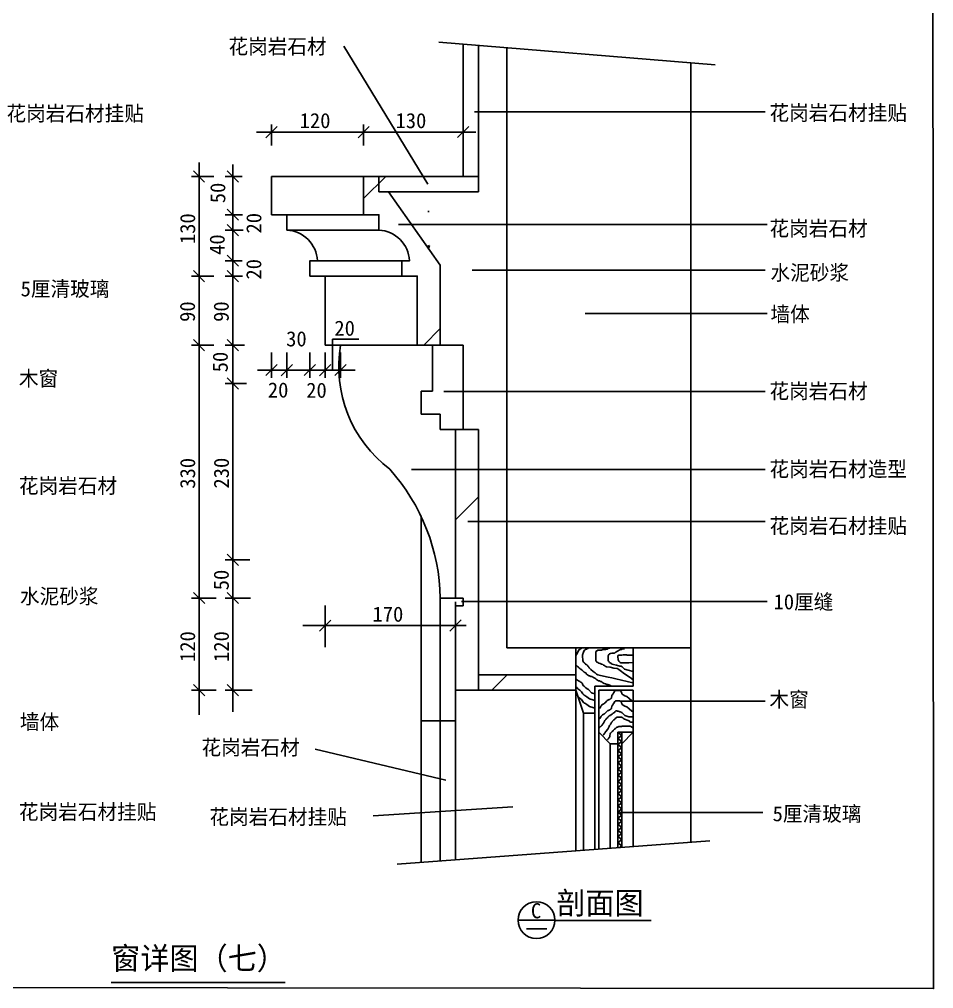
# Model space of a CAD drawing. Header units: metres. Extents: x 2057 to 11265, y 1050 to 12275.
# Drawn here: x 5305 to 11265, y 1050 to 7370 of the extents above; entities that cross this region are included whole.
import ezdxf

# ---------------------------------------------------------------- set-up
doc = ezdxf.new("R2010")
doc.units = ezdxf.units.M
for name, color, linetype in [('2', 2, 'Continuous'), ('3', 3, 'Continuous'), ('4', 4, 'Continuous'), ('7', 7, 'Continuous'), ('BH', 3, 'Continuous'), ('DIM', 3, 'Continuous'), ('TEXT', 3, 'Continuous')]:
    doc.layers.add(name, color=color, linetype=linetype)
doc.dimstyles.get("Standard").update_dxf_attribs({"dimtxt": 2.5, "dimasz": 2.5, "dimexe": 1.25, "dimexo": 0.625, "dimtad": 1, "dimcen": 2.5, "dimazin": 3, "dimtfac": 1, "dimtmove": 0, "dimatfit": 3})

# ---------------------------------------------------------------- blocks, each defined once
blk = doc.blocks.new('BH2')
at = {"layer": 'BH'}
blk.add_lwpolyline([(0, 32), (5, 28), (0, 24), (5, 20), (0, 16), (5, 12), (0, 8), (5, 4), (0, 0)], dxfattribs=at)
blk = doc.blocks.new('_DOT')
blk.add_lwpolyline([(-1.47, -1.45), (1.45, 1.47)])

msp = doc.modelspace()

# ---------------------------------------------------------------- hatches: boundary and pattern name
at = {"layer": 'BH'}
h = msp.add_hatch(dxfattribs=at)
h.set_pattern_fill('ANSI33', scale=300)
h.paths.add_polyline_path([(8198.68, 6346.77), (8298.68, 6346.77), (8298.68, 7201.12), (8198.68, 7209.41)])
h.paths.add_polyline_path([(8298.68, 6246.77), (8298.68, 6346.77), (7648.68, 6346.77), (7648.68, 6246.77)])
h.paths.add_polyline_path([(7648.68, 6096.77), (7648.68, 5996.77, -0.38), (7848.68, 5796.77), (7798.68, 5796.77), (7798.68, 5696.77), (7898.68, 5696.77), (7898.68, 5246.77), (7998.68, 5246.77), (8048.68, 5246.77), (8048.68, 5768.2), (7712.32, 6246.77), (7648.68, 6246.77), (7648.68, 6346.77), (7548.68, 6346.77), (7548.68, 6096.77)])
h.paths.add_polyline_path([(7998.68, 4946.77), (7923.68, 4946.77), (7923.68, 4796.77), (8048.68, 4796.77), (8048.68, 4696.77), (8198.68, 4696.77), (8198.68, 5246.77), (7998.68, 5246.77)])
h.paths.add_polyline_path([(8148.68, 3596.77), (8198.68, 3596.77), (8198.68, 3546.77), (8148.68, 3546.77), (8148.68, 2996.77), (8298.68, 2996.77), (8298.68, 4696.77), (8148.68, 4696.77)])
h.paths.add_polyline_path([(8298.68, 3096.77), (8298.68, 2996.77), (8932.02, 2996.77), (8932.02, 3096.77)])
h = msp.add_hatch(dxfattribs=at)
h.set_pattern_fill('AR-CONC', scale=15)
h.paths.add_polyline_path([(8482.02, 7185.94), (8298.68, 7201.12), (8298.68, 6246.77), (7712.32, 6246.77), (8048.68, 5768.2), (8048.68, 5246.77), (8198.68, 5246.77), (8198.68, 4696.77), (8298.68, 4696.77), (8298.68, 3096.77), (8932.02, 3096.77), (8932.02, 3271.77), (8482.02, 3271.77)])
h = msp.add_hatch(dxfattribs=at)
h.set_pattern_fill('ANSI31', scale=1500)
h.paths.add_polyline_path([(8482.02, 3271.77), (9682.02, 3271.77), (9682.02, 7086.57), (8482.02, 7185.94)])

# ---------------------------------------------------------------- linework, layer by layer
for p, q in [((7346.35, 5084.2), (7346.35, 5284.66)), ((7346.35, 5284.66), (7518.53, 5284.66)), ((8610.36, 1440.08), (8744.41, 1440.08))]:
    msp.add_line(p, q)
at = {"layer": '2'}
for p, q in [((8482.02, 3271.77), (8482.02, 7185.94)), ((9682.02, 3271.77), (9682.02, 7086.57)), ((8482.02, 3271.77), (9682.02, 3271.77))]:
    msp.add_line(p, q, dxfattribs=at)
at = {"layer": '3'}
for p, q in [((9842.14, 7073.31), (8040.02, 7222.54)), ((8982.02, 2846.77), (8982.02, 1952.8)), ((9157.02, 2646.77), (9157.02, 1965.92)), ((9806.69, 2014.63), (7768.37, 1861.79))]:
    msp.add_line(p, q, dxfattribs=at)
at = {"layer": '4'}
for p, q in [((8198.68, 6346.77), (8198.68, 7209.41)), ((8298.68, 6246.77), (8298.68, 7201.12)), ((6948.68, 6346.77), (8298.68, 6346.77)), ((7648.68, 6246.77), (7648.68, 6346.77)), ((7648.68, 6246.77), (8298.68, 6246.77)), ((7712.32, 6246.77), (8048.68, 5768.2)), ((8048.68, 5246.77), (8048.68, 5768.2)), ((7398.68, 5246.77), (7898.68, 5246.77)), ((7998.68, 5246.77), (8198.68, 5246.77)), ((7998.68, 4946.77), (7998.68, 5246.77)), ((8198.68, 4696.77), (8198.68, 5246.77)), ((7923.68, 4946.77), (7998.68, 4946.77)), ((7923.68, 4796.77), (7923.68, 4946.77)), ((7923.68, 4796.77), (8048.68, 4796.77)), ((8048.68, 4696.77), (8048.68, 4796.77)), ((8048.68, 4696.77), (8147.97, 4696.77)), ((8127.04, 4696.77), (8298.68, 4696.77)), ((8148.68, 3596.77), (8148.68, 4696.77)), ((8298.68, 2996.77), (8298.68, 4696.77)), ((8148.68, 3596.77), (8198.68, 3596.77)), ((8148.68, 2996.77), (8148.68, 3546.77)), ((8148.68, 3546.77), (8198.68, 3546.77)), ((8198.68, 3546.77), (8198.68, 3596.77)), ((8932.02, 2996.77), (8932.02, 3271.77)), ((9307.02, 3021.77), (9307.02, 3271.77)), ((9682.02, 3271.77), (9682.02, 2005.28)), ((8298.68, 3096.77), (8932.02, 3096.77)), ((8148.68, 2996.77), (8148.68, 1890.31)), ((8148.68, 2996.77), (8932.02, 2996.77)), ((8932.02, 2996.77), (8982.02, 2846.77)), ((9057.02, 3021.77), (9307.02, 3021.77)), ((9057.02, 2846.77), (9057.02, 3021.77)), ((9082.02, 2996.77), (9307.02, 2996.77)), ((9082.02, 2721.77), (9082.02, 2996.77)), ((9307.02, 2721.77), (9307.02, 2996.77)), ((9057.02, 2846.77), (8982.02, 2846.77)), ((9157.02, 2646.77), (9082.02, 2721.77)), ((9307.02, 2721.77), (9207.02, 2721.77)), ((9232.02, 2646.77), (9307.02, 2721.77)), ((9207.02, 2646.77), (9157.02, 2646.77))]:
    msp.add_line(p, q, dxfattribs=at)
for points in [[(8148.68, 3596.77), (8048.68, 3596.77, 0.18), (7720.06, 4436.87, -0.28), (7398.68, 5246.77), (7298.68, 5246.77), (7298.68, 5696.77), (7198.68, 5696.77), (7198.68, 5796.77), (7248.68, 5796.77, 0.38), (7048.68, 5996.77), (7048.68, 6096.77), (6948.68, 6096.77), (6948.68, 6346.77)], [(7998.68, 5246.77), (7898.68, 5246.77), (7898.68, 5696.77), (7798.68, 5696.77), (7798.68, 5796.77), (7848.68, 5796.77, 0.38), (7648.68, 5996.77), (7648.68, 6096.77), (7548.68, 6096.77), (7548.68, 6346.77)]]:
    msp.add_lwpolyline(points, format="xyb", dxfattribs=at)
at = {"layer": '7'}
for p, q in [((7048.68, 6096.77), (7548.68, 6096.77)), ((7048.68, 5996.77), (7648.68, 5996.77)), ((7248.68, 5796.77), (7798.68, 5796.77)), ((7298.68, 5696.77), (7798.68, 5696.77)), ((7923.68, 4132.37), (7923.68, 1873.44)), ((8048.68, 3596.77), (8048.68, 1882.81)), ((8932.02, 2996.77), (8932.02, 1949.05)), ((9057.02, 2846.77), (9057.02, 1958.42)), ((7923.68, 2796.77), (8148.68, 2796.77)), ((9082.02, 2721.77), (9082.02, 1960.29)), ((9207.02, 2721.77), (9207.02, 1969.67)), ((9232.02, 2721.77), (9232.02, 1971.54)), ((9307.02, 2721.77), (9307.02, 1977.17))]:
    msp.add_line(p, q, dxfattribs=at)
at = {"layer": 'BH'}
for p, q in [((8932.02, 3219.52), (8934.44, 3224.37)), ((8934.44, 3224.37), (8935.92, 3228.83)), ((8935.92, 3228.83), (8940.37, 3234.77)), ((8940.37, 3234.77), (8943.34, 3242.2)), ((8943.34, 3242.2), (8947.79, 3249.63)), ((8947.79, 3249.63), (8952.25, 3258.55)), ((8952.25, 3258.55), (8958.18, 3261.52)), ((8958.18, 3261.52), (8964.12, 3265.98)), ((8964.12, 3265.98), (8967.09, 3267.47)), ((8967.09, 3267.47), (8970.06, 3270.44)), ((8970.06, 3270.44), (8974.05, 3271.77)), ((8975.99, 3227.34), (8977.48, 3231.8)), ((8975.99, 3219.91), (8975.99, 3227.34)), ((8977.48, 3231.8), (8978.96, 3233.29)), ((8978.96, 3233.29), (8980.44, 3237.74)), ((8980.44, 3237.74), (8981.93, 3245.17)), ((8981.93, 3245.17), (8984.9, 3251.12)), ((8984.9, 3251.12), (8989.35, 3257.06)), ((8989.35, 3257.06), (8995.29, 3261.52)), ((8995.29, 3261.52), (9001.22, 3264.49)), ((9001.22, 3264.49), (9004.19, 3265.98)), ((9004.19, 3265.98), (9008.64, 3267.47)), ((9008.64, 3267.47), (9013.1, 3268.95)), ((9013.1, 3268.95), (9016.85, 3271.77)), ((9062.07, 3248.74), (9068.01, 3251.71)), ((9062.07, 3189.56), (9062.07, 3248.74)), ((9068.01, 3251.71), (9076.91, 3256.17)), ((9076.91, 3256.17), (9085.82, 3256.17)), ((9085.82, 3256.17), (9093.24, 3257.66)), ((9093.24, 3257.66), (9099.17, 3257.66)), ((9099.17, 3257.66), (9108.08, 3260.63)), ((9108.08, 3260.63), (9128.86, 3262.12)), ((9128.86, 3262.12), (9136.28, 3263.6)), ((9136.28, 3263.6), (9143.7, 3268.06)), ((9143.7, 3268.06), (9151.12, 3269.55)), ((9143.7, 3221.99), (9145.18, 3224.96)), ((9145.18, 3224.96), (9148.15, 3227.94)), ((9148.15, 3227.94), (9149.63, 3230.91)), ((9149.63, 3230.91), (9152.6, 3232.39)), ((9151.12, 3269.55), (9155.56, 3271.77)), ((9152.6, 3232.39), (9158.54, 3235.37)), ((9158.54, 3235.37), (9167.44, 3236.85)), ((9167.44, 3236.85), (9173.38, 3238.34)), ((9173.38, 3238.34), (9185.25, 3238.34)), ((9185.25, 3238.34), (9188.22, 3241.31)), ((9188.22, 3241.31), (9191.19, 3242.8)), ((9191.19, 3242.8), (9194.16, 3244.28)), ((9194.16, 3244.28), (9200.09, 3248.74)), ((9200.09, 3248.74), (9204.55, 3250.23)), ((9204.55, 3250.23), (9209, 3253.2)), ((9207.52, 3221.99), (9209, 3223.48)), ((9209, 3253.2), (9214.94, 3256.17)), ((9209, 3223.48), (9213.45, 3224.96)), ((9213.45, 3224.96), (9232.75, 3224.96)), ((9214.94, 3256.17), (9219.39, 3259.14)), ((9219.39, 3259.14), (9223.84, 3260.63)), ((9223.84, 3260.63), (9228.29, 3262.12)), ((9228.29, 3262.12), (9232.75, 3262.12)), ((9232.75, 3262.12), (9237.2, 3265.09)), ((9232.75, 3224.96), (9240.17, 3226.45)), ((9237.2, 3265.09), (9241.65, 3265.09)), ((9240.17, 3226.45), (9262.43, 3226.45)), ((9241.65, 3265.09), (9246.1, 3266.57)), ((9246.1, 3266.57), (9250.55, 3266.57)), ((9262.43, 3226.45), (9266.88, 3224.96)), ((9266.88, 3224.96), (9307.02, 3224.96)), ((8932.95, 3162.22), (8932.02, 3164.09)), ((8937.41, 3156.27), (8932.95, 3162.22)), ((8977.48, 3188.97), (8975.99, 3219.91)), ((8980.44, 3183.02), (8977.48, 3188.97)), ((8983.41, 3178.56), (8980.44, 3183.02)), ((8986.38, 3175.59), (8983.41, 3178.56)), ((8989.35, 3174.11), (8986.38, 3175.59)), ((8992.32, 3172.62), (8989.35, 3174.11)), ((8992.32, 3171.13), (8992.32, 3172.62)), ((8995.29, 3166.67), (8992.32, 3171.13)), ((9004.19, 3160.73), (8995.29, 3166.67)), ((9010.13, 3154.79), (9004.19, 3160.73)), ((9065.04, 3185.1), (9062.07, 3189.56)), ((9066.52, 3183.62), (9065.04, 3185.1)), ((9069.49, 3179.16), (9066.52, 3183.62)), ((9075.43, 3176.18), (9069.49, 3179.16)), ((9082.85, 3173.21), (9075.43, 3176.18)), ((9091.75, 3170.24), (9082.85, 3173.21)), ((9100.66, 3165.78), (9091.75, 3170.24)), ((9108.08, 3162.81), (9100.66, 3165.78)), ((9114.02, 3159.84), (9108.08, 3162.81)), ((9143.7, 3189.56), (9143.7, 3221.99)), ((9145.18, 3186.59), (9143.7, 3189.56)), ((9149.63, 3182.13), (9145.18, 3186.59)), ((9152.6, 3177.67), (9149.63, 3182.13)), ((9157.06, 3174.7), (9152.6, 3177.67)), ((9160.02, 3171.73), (9157.06, 3174.7)), ((9162.99, 3170.24), (9160.02, 3171.73)), ((9170.41, 3165.78), (9162.99, 3170.24)), ((9177.83, 3162.81), (9170.41, 3165.78)), ((9198.61, 3158.35), (9177.83, 3162.81)), ((9207.52, 3217.53), (9207.52, 3221.99)), ((9209, 3191.05), (9207.52, 3217.53)), ((9210.48, 3189.56), (9209, 3191.05)), ((9211.97, 3186.59), (9210.48, 3189.56)), ((9213.45, 3186.59), (9211.97, 3186.59)), ((9213.45, 3185.1), (9213.45, 3186.59)), ((9216.42, 3180.64), (9213.45, 3185.1)), ((9220.87, 3177.67), (9216.42, 3180.64)), ((9225.32, 3174.7), (9220.87, 3177.67)), ((9278.75, 3174.7), (9225.32, 3174.7)), ((9305.47, 3176.18), (9278.75, 3174.7)), ((9307.02, 3176.3), (9305.47, 3176.18)), ((8943.34, 3150.33), (8937.41, 3156.27)), ((8949.28, 3147.36), (8943.34, 3150.33)), ((8952.25, 3144.38), (8949.28, 3147.36)), ((8955.21, 3141.41), (8952.25, 3144.38)), ((8955.21, 3139.92), (8955.21, 3141.41)), ((8958.18, 3138.44), (8955.21, 3139.92)), ((8961.15, 3135.47), (8958.18, 3138.44)), ((8964.12, 3133.98), (8961.15, 3135.47)), ((8967.09, 3132.49), (8964.12, 3133.98)), ((8968.57, 3129.52), (8967.09, 3132.49)), ((8970.06, 3128.04), (8968.57, 3129.52)), ((8975.99, 3123.58), (8970.06, 3128.04)), ((8980.44, 3120.61), (8975.99, 3123.58)), ((8984.9, 3116.15), (8980.44, 3120.61)), ((8987.87, 3114.66), (8984.9, 3116.15)), ((8992.32, 3111.69), (8987.87, 3114.66)), ((8996.77, 3110.2), (8992.32, 3111.69)), ((8998.25, 3108.72), (8996.77, 3110.2)), ((8999.74, 3105.74), (8998.25, 3108.72)), ((8999.74, 3104.26), (8999.74, 3105.74)), ((9002.71, 3099.8), (8999.74, 3104.26)), ((9008.64, 3096.83), (9002.71, 3099.8)), ((9013.1, 3150.33), (9010.13, 3154.79)), ((9017.55, 3147.36), (9013.1, 3150.33)), ((9020.52, 3142.9), (9017.55, 3147.36)), ((9023.48, 3138.44), (9020.52, 3142.9)), ((9026.45, 3135.47), (9023.48, 3138.44)), ((9030.9, 3131.01), (9026.45, 3135.47)), ((9045.75, 3119.12), (9030.9, 3131.01)), ((9053.17, 3114.66), (9045.75, 3119.12)), ((9057.62, 3108.72), (9053.17, 3114.66)), ((9062.07, 3105.74), (9057.62, 3108.72)), ((9066.52, 3101.29), (9062.07, 3105.74)), ((9075.43, 3096.83), (9066.52, 3101.29)), ((9119.95, 3156.87), (9114.02, 3159.84)), ((9124.4, 3153.89), (9119.95, 3156.87)), ((9133.31, 3149.44), (9124.4, 3153.89)), ((9157.06, 3146.46), (9133.31, 3149.44)), ((9180.8, 3140.52), (9157.06, 3146.46)), ((9201.58, 3137.55), (9180.8, 3140.52)), ((9219.39, 3153.89), (9198.61, 3158.35)), ((9206.03, 3136.06), (9201.58, 3137.55)), ((9211.97, 3131.6), (9206.03, 3136.06)), ((9220.87, 3125.66), (9211.97, 3131.6)), ((9228.29, 3152.41), (9219.39, 3153.89)), ((9250.55, 3101.88), (9220.87, 3125.66)), ((9235.71, 3147.95), (9228.29, 3152.41)), ((9241.65, 3142), (9235.71, 3147.95)), ((9250.55, 3133.09), (9241.65, 3142)), ((9274.3, 3127.14), (9250.55, 3133.09)), ((9286.17, 3078.1), (9250.55, 3101.88)), ((9307.02, 3118.95), (9274.3, 3127.14)), ((8932.95, 3070.08), (8932.02, 3071.02)), ((8937.41, 3065.62), (8932.95, 3070.08)), ((8943.34, 3061.16), (8937.41, 3065.62)), ((8949.28, 3058.19), (8943.34, 3061.16)), ((8953.73, 3055.22), (8949.28, 3058.19)), ((8958.18, 3052.24), (8953.73, 3055.22)), ((8964.12, 3049.27), (8958.18, 3052.24)), ((8967.09, 3047.79), (8964.12, 3049.27)), ((8970.06, 3046.3), (8967.09, 3047.79)), ((8973.02, 3041.84), (8970.06, 3046.3)), ((8975.99, 3035.9), (8973.02, 3041.84)), ((8978.96, 3031.44), (8975.99, 3035.9)), ((9014.58, 3092.37), (9008.64, 3096.83)), ((9019.03, 3090.88), (9014.58, 3092.37)), ((9022, 3090.88), (9019.03, 3090.88)), ((9026.45, 3087.91), (9022, 3090.88)), ((9030.9, 3086.42), (9026.45, 3087.91)), ((9035.36, 3086.42), (9030.9, 3086.42)), ((9038.33, 3084.94), (9035.36, 3086.42)), ((9044.26, 3080.48), (9038.33, 3084.94)), ((9056.13, 3074.54), (9044.26, 3080.48)), ((9062.07, 3070.08), (9056.13, 3074.54)), ((9065.04, 3067.11), (9062.07, 3070.08)), ((9069.49, 3064.13), (9065.04, 3067.11)), ((9073.94, 3061.16), (9069.49, 3064.13)), ((9079.88, 3058.19), (9073.94, 3061.16)), ((9084.33, 3093.86), (9075.43, 3096.83)), ((9087.3, 3056.7), (9079.88, 3058.19)), ((9114.02, 3087.91), (9084.33, 3093.86)), ((9093.24, 3053.73), (9087.3, 3056.7)), ((9097.69, 3052.24), (9093.24, 3053.73)), ((9103.63, 3049.27), (9097.69, 3052.24)), ((9109.56, 3044.81), (9103.63, 3049.27)), ((9116.98, 3040.36), (9109.56, 3044.81)), ((9143.7, 3081.97), (9114.02, 3087.91)), ((9125.89, 3037.38), (9116.98, 3040.36)), ((9134.79, 3034.41), (9125.89, 3037.38)), ((9142.21, 3032.92), (9134.79, 3034.41)), ((9167.44, 3076.02), (9143.7, 3081.97)), ((9194.16, 3070.08), (9167.44, 3076.02)), ((9229.78, 3061.16), (9194.16, 3070.08)), ((9268.36, 3052.24), (9229.78, 3061.16)), ((9303.98, 3044.81), (9268.36, 3052.24)), ((9307.02, 3062.92), (9286.17, 3078.1)), ((9307.02, 3044.16), (9303.98, 3044.81)), ((8932.95, 3021.04), (8932.02, 3021.97)), ((8934.44, 3018.06), (8932.95, 3021.04)), ((8935.92, 3018.06), (8934.44, 3018.06)), ((8935.92, 3016.58), (8935.92, 3018.06)), ((8940.37, 3010.63), (8935.92, 3016.58)), ((8944.83, 3006.17), (8940.37, 3010.63)), ((8952.25, 3000.23), (8944.83, 3006.17)), ((8958.18, 2995.77), (8952.25, 3000.23)), ((8962.64, 2991.31), (8958.18, 2995.77)), ((8968.57, 2985.37), (8962.64, 2991.31)), ((8977.48, 2973.48), (8968.57, 2985.37)), ((8981.93, 2967.54), (8977.48, 2973.48)), ((8983.41, 3025.49), (8978.96, 3031.44)), ((8989.35, 3019.55), (8983.41, 3025.49)), ((8996.77, 3012.12), (8989.35, 3019.55)), ((9005.67, 3006.17), (8996.77, 3012.12)), ((9014.58, 3000.23), (9005.67, 3006.17)), ((9035.36, 2979.42), (9014.58, 3000.23)), ((9057.02, 2972.65), (9035.36, 2979.42)), ((9148.15, 3031.44), (9142.21, 3032.92)), ((9154.09, 3028.47), (9148.15, 3031.44)), ((9161.51, 3025.49), (9154.09, 3028.47)), ((9166.16, 3021.77), (9161.51, 3025.49)), ((9174.11, 2971.43), (9173.2, 2967.8)), ((9175.92, 2973.24), (9174.11, 2971.43)), ((9177.73, 2976.87), (9175.92, 2973.24)), ((9180.45, 2980.5), (9177.73, 2976.87)), ((9185.89, 2991.39), (9180.45, 2980.5)), ((9188.61, 2994.12), (9185.89, 2991.39)), ((9190.42, 2995.02), (9188.61, 2994.12)), ((9217.61, 2995.02), (9190.42, 2995.02)), ((9221.24, 2993.21), (9217.61, 2995.02)), ((9223.95, 2991.39), (9221.24, 2993.21)), ((9226.67, 2988.67), (9223.95, 2991.39)), ((9229.39, 2985.04), (9226.67, 2988.67)), ((9230.3, 2981.41), (9229.39, 2985.04)), ((9232.11, 2977.78), (9230.3, 2981.41)), ((9233.02, 2974.15), (9232.11, 2977.78)), ((9235.74, 2970.52), (9233.02, 2974.15)), ((9240.27, 2965.98), (9235.74, 2970.52)), ((8952.25, 2949.49), (8946.15, 2954.37)), ((8958.18, 2945.03), (8952.25, 2949.49)), ((8962.64, 2940.57), (8958.18, 2945.03)), ((8968.57, 2934.63), (8962.64, 2940.57)), ((8977.48, 2922.74), (8968.57, 2934.63)), ((8981.93, 2916.79), (8977.48, 2922.74)), ((8986.38, 2963.08), (8981.93, 2967.54)), ((8986.38, 2912.33), (8981.93, 2916.79)), ((8990.83, 2961.59), (8986.38, 2963.08)), ((8990.83, 2910.85), (8986.38, 2912.33)), ((8996.77, 2957.13), (8990.83, 2961.59)), ((8996.77, 2906.39), (8990.83, 2910.85)), ((9004.19, 2952.67), (8996.77, 2957.13)), ((9013.1, 2946.73), (9004.19, 2952.67)), ((9022, 2940.79), (9013.1, 2946.73)), ((9042.78, 2933.35), (9022, 2940.79)), ((9057.02, 2929.28), (9042.78, 2933.35)), ((9114.29, 2907.9), (9110.66, 2906.08)), ((9117.91, 2909.71), (9114.29, 2907.9)), ((9119.73, 2910.62), (9117.91, 2909.71)), ((9126.07, 2916.97), (9119.73, 2910.62)), ((9128.79, 2918.79), (9126.07, 2916.97)), ((9132.41, 2924.23), (9128.79, 2918.79)), ((9135.13, 2926.05), (9132.41, 2924.23)), ((9137.85, 2928.77), (9135.13, 2926.05)), ((9141.48, 2931.5), (9137.85, 2928.77)), ((9145.1, 2932.4), (9141.48, 2931.5)), ((9149.64, 2935.13), (9145.1, 2932.4)), ((9154.17, 2936.03), (9149.64, 2935.13)), ((9155.98, 2938.76), (9154.17, 2936.03)), ((9158.7, 2940.57), (9155.98, 2938.76)), ((9161.42, 2941.48), (9158.7, 2940.57)), ((9163.23, 2942.39), (9161.42, 2941.48)), ((9165.04, 2946.92), (9163.23, 2942.39)), ((9167.76, 2961.44), (9165.04, 2946.92)), ((9170.48, 2965.08), (9167.76, 2961.44)), ((9173.2, 2967.8), (9170.48, 2965.08)), ((9177.73, 2908.48), (9175.92, 2904.85)), ((9180.45, 2912.11), (9177.73, 2908.48)), ((9185.89, 2923), (9180.45, 2912.11)), ((9188.61, 2925.72), (9185.89, 2923)), ((9190.42, 2926.63), (9188.61, 2925.72)), ((9217.61, 2926.63), (9190.42, 2926.63)), ((9221.24, 2924.82), (9217.61, 2926.63)), ((9223.95, 2923), (9221.24, 2924.82)), ((9226.67, 2920.28), (9223.95, 2923)), ((9229.39, 2916.65), (9226.67, 2920.28)), ((9230.3, 2913.02), (9229.39, 2916.65)), ((9232.11, 2909.39), (9230.3, 2913.02)), ((9233.02, 2905.76), (9232.11, 2909.39)), ((9252.96, 2960.54), (9240.27, 2965.98)), ((9265.65, 2955.09), (9252.96, 2960.54)), ((9280.15, 2942.39), (9265.65, 2955.09)), ((9298.27, 2927.87), (9280.15, 2942.39)), ((9307.02, 2925.68), (9298.27, 2927.87)), ((9004.19, 2901.93), (8996.77, 2906.39)), ((9013.1, 2895.99), (9004.19, 2901.93)), ((9022, 2890.04), (9013.1, 2895.99)), ((9042.78, 2882.61), (9022, 2890.04)), ((9057.02, 2878.54), (9042.78, 2882.61)), ((9087.1, 2877.95), (9084.38, 2877.04)), ((9091.63, 2882.49), (9087.1, 2877.95)), ((9094.35, 2886.12), (9091.63, 2882.49)), ((9095.25, 2889.75), (9094.35, 2886.12)), ((9096.16, 2892.47), (9095.25, 2889.75)), ((9097.97, 2893.38), (9096.16, 2892.47)), ((9098.88, 2895.19), (9097.97, 2893.38)), ((9100.69, 2897.01), (9098.88, 2895.19)), ((9102.51, 2899.73), (9100.69, 2897.01)), ((9105.22, 2902.45), (9102.51, 2899.73)), ((9107.04, 2903.36), (9105.22, 2902.45)), ((9110.66, 2906.08), (9107.04, 2903.36)), ((9126.07, 2848.58), (9119.73, 2842.23)), ((9128.79, 2850.4), (9126.07, 2848.58)), ((9132.41, 2855.84), (9128.79, 2850.4)), ((9135.13, 2857.66), (9132.41, 2855.84)), ((9137.85, 2860.38), (9135.13, 2857.66)), ((9141.48, 2863.1), (9137.85, 2860.38)), ((9145.1, 2864.01), (9141.48, 2863.1)), ((9149.64, 2866.73), (9145.1, 2864.01)), ((9154.17, 2867.64), (9149.64, 2866.73)), ((9155.98, 2870.36), (9154.17, 2867.64)), ((9158.7, 2872.18), (9155.98, 2870.36)), ((9161.42, 2873.09), (9158.7, 2872.18)), ((9163.23, 2873.99), (9161.42, 2873.09)), ((9165.04, 2878.53), (9163.23, 2873.99)), ((9167.76, 2893.05), (9165.04, 2878.53)), ((9170.48, 2896.68), (9167.76, 2893.05)), ((9173.2, 2899.41), (9170.48, 2896.68)), ((9174.11, 2844.04), (9172.29, 2842.23)), ((9174.11, 2903.04), (9173.2, 2899.41)), ((9175.92, 2904.85), (9174.11, 2903.04)), ((9176.83, 2845.86), (9174.11, 2844.04)), ((9180.45, 2847.67), (9176.83, 2845.86)), ((9183.17, 2849.49), (9180.45, 2847.67)), ((9184.98, 2851.3), (9183.17, 2849.49)), ((9187.7, 2854.94), (9184.98, 2851.3)), ((9190.42, 2858.57), (9187.7, 2854.94)), ((9194.05, 2862.2), (9190.42, 2858.57)), ((9200.39, 2862.2), (9194.05, 2862.2)), ((9204.02, 2860.38), (9200.39, 2862.2)), ((9209.45, 2858.57), (9204.02, 2860.38)), ((9214.89, 2856.75), (9209.45, 2858.57)), ((9219.42, 2855.84), (9214.89, 2856.75)), ((9223.05, 2854.94), (9219.42, 2855.84)), ((9225.77, 2853.12), (9223.05, 2854.94)), ((9229.39, 2852.21), (9225.77, 2853.12)), ((9232.11, 2849.49), (9229.39, 2852.21)), ((9235.74, 2847.67), (9232.11, 2849.49)), ((9235.74, 2902.13), (9233.02, 2905.76)), ((9240.27, 2897.59), (9235.74, 2902.13)), ((9239.36, 2844.04), (9235.74, 2847.67)), ((9242.99, 2840.41), (9239.36, 2844.04)), ((9252.96, 2892.14), (9240.27, 2897.59)), ((9265.65, 2886.7), (9252.96, 2892.14)), ((9280.15, 2873.99), (9265.65, 2886.7)), ((9298.27, 2859.47), (9280.15, 2873.99)), ((9307.02, 2857.28), (9298.27, 2859.47)), ((9087.1, 2809.56), (9084.38, 2808.65)), ((9091.63, 2814.09), (9087.1, 2809.56)), ((9094.35, 2817.73), (9091.63, 2814.09)), ((9095.25, 2821.36), (9094.35, 2817.73)), ((9096.16, 2824.08), (9095.25, 2821.36)), ((9097.97, 2824.99), (9096.16, 2824.08)), ((9098.88, 2826.8), (9097.97, 2824.99)), ((9100.69, 2828.62), (9098.88, 2826.8)), ((9102.51, 2831.34), (9100.69, 2828.62)), ((9105.22, 2834.06), (9102.51, 2831.34)), ((9107.04, 2834.97), (9105.22, 2834.06)), ((9110.66, 2837.69), (9107.04, 2834.97)), ((9114.29, 2839.51), (9110.66, 2837.69)), ((9113.38, 2781.42), (9111.57, 2778.7)), ((9114.29, 2785.05), (9113.38, 2781.42)), ((9117.91, 2841.32), (9114.29, 2839.51)), ((9117.01, 2789.59), (9114.29, 2785.05)), ((9119.73, 2793.22), (9117.01, 2789.59)), ((9119.73, 2842.23), (9117.91, 2841.32)), ((9122.44, 2797.76), (9119.73, 2793.22)), ((9124.26, 2800.48), (9122.44, 2797.76)), ((9125.16, 2802.3), (9124.26, 2800.48)), ((9127.88, 2805.93), (9125.16, 2802.3)), ((9130.6, 2808.65), (9127.88, 2805.93)), ((9134.23, 2813.19), (9130.6, 2808.65)), ((9138.76, 2816.82), (9134.23, 2813.19)), ((9141.48, 2820.45), (9138.76, 2816.82)), ((9144.2, 2823.17), (9141.48, 2820.45)), ((9146.92, 2825.89), (9144.2, 2823.17)), ((9150.54, 2828.62), (9146.92, 2825.89)), ((9154.17, 2831.34), (9150.54, 2828.62)), ((9157.79, 2832.25), (9154.17, 2831.34)), ((9160.51, 2834.97), (9157.79, 2832.25)), ((9164.14, 2836.78), (9160.51, 2834.97)), ((9165.04, 2785.05), (9161.42, 2777.79)), ((9168.67, 2840.41), (9164.14, 2836.78)), ((9168.67, 2790.5), (9165.04, 2785.05)), ((9172.29, 2842.23), (9168.67, 2840.41)), ((9170.48, 2792.31), (9168.67, 2790.5)), ((9172.29, 2795.04), (9170.48, 2792.31)), ((9174.11, 2795.94), (9172.29, 2795.04)), ((9175.92, 2798.67), (9174.11, 2795.94)), ((9178.64, 2801.39), (9175.92, 2798.67)), ((9181.36, 2803.2), (9178.64, 2801.39)), ((9184.08, 2805.93), (9181.36, 2803.2)), ((9186.8, 2806.83), (9184.08, 2805.93)), ((9188.61, 2810.46), (9186.8, 2806.83)), ((9192.23, 2813.19), (9188.61, 2810.46)), ((9194.95, 2815.91), (9192.23, 2813.19)), ((9198.58, 2817.73), (9194.95, 2815.91)), ((9201.3, 2820.45), (9198.58, 2817.73)), ((9204.02, 2821.36), (9201.3, 2820.45)), ((9228.49, 2821.36), (9204.02, 2821.36)), ((9231.21, 2820.45), (9228.49, 2821.36)), ((9234.83, 2818.63), (9231.21, 2820.45)), ((9238.46, 2816.82), (9234.83, 2818.63)), ((9242.08, 2814.09), (9238.46, 2816.82)), ((9246.61, 2810.46), (9242.08, 2814.09)), ((9247.52, 2835.88), (9242.99, 2840.41)), ((9250.24, 2806.83), (9246.61, 2810.46)), ((9252.05, 2830.43), (9247.52, 2835.88)), ((9255.68, 2804.11), (9250.24, 2806.83)), ((9264.74, 2825.89), (9252.05, 2830.43)), ((9268.37, 2800.48), (9255.68, 2804.11)), ((9279.24, 2822.26), (9264.74, 2825.89)), ((9281.05, 2795.94), (9268.37, 2800.48)), ((9307.02, 2822.26), (9279.24, 2822.26)), ((9285.59, 2790.5), (9281.05, 2795.94)), ((9291.02, 2788.68), (9285.59, 2790.5)), ((9305.53, 2787.78), (9291.02, 2788.68)), ((9307.02, 2787.78), (9305.53, 2787.78)), ((9088, 2753.29), (9083.47, 2751.47)), ((9093.44, 2758.73), (9088, 2753.29)), ((9096.16, 2759.64), (9093.44, 2758.73)), ((9098.88, 2762.36), (9096.16, 2759.64)), ((9102.51, 2765.99), (9098.88, 2762.36)), ((9105.22, 2770.53), (9102.51, 2765.99)), ((9107.04, 2773.26), (9105.22, 2770.53)), ((9108.85, 2775.07), (9107.04, 2773.26)), ((9111.57, 2778.7), (9108.85, 2775.07)), ((9123.35, 2720.62), (9121.54, 2716.99)), ((9126.07, 2724.25), (9123.35, 2720.62)), ((9128.79, 2727.88), (9126.07, 2724.25)), ((9141.48, 2742.4), (9128.79, 2727.88)), ((9146.92, 2755.1), (9141.48, 2742.4)), ((9150.54, 2759.64), (9146.92, 2755.1)), ((9152.35, 2765.09), (9150.54, 2759.64)), ((9155.07, 2768.72), (9152.35, 2765.09)), ((9157.79, 2772.35), (9155.07, 2768.72)), ((9159.6, 2775.98), (9157.79, 2772.35)), ((9158.7, 2715.17), (9161.42, 2717.89)), ((9161.42, 2777.79), (9159.6, 2775.98)), ((9161.42, 2717.89), (9163.23, 2719.71)), ((9163.23, 2719.71), (9165.95, 2723.34)), ((9165.95, 2723.34), (9169.57, 2726.06)), ((9169.57, 2726.06), (9173.2, 2729.69)), ((9173.2, 2729.69), (9176.83, 2734.23)), ((9176.83, 2734.23), (9180.45, 2737.86)), ((9180.45, 2737.86), (9184.98, 2741.49)), ((9184.98, 2741.49), (9188.61, 2745.12)), ((9188.61, 2745.12), (9191.33, 2747.84)), ((9191.33, 2747.84), (9193.14, 2748.75)), ((9193.14, 2748.75), (9194.95, 2750.57)), ((9194.95, 2750.57), (9197.67, 2752.38)), ((9197.67, 2752.38), (9201.3, 2754.2)), ((9201.3, 2754.2), (9204.02, 2756.01)), ((9204.02, 2756.01), (9208.55, 2757.83)), ((9208.55, 2757.83), (9213.08, 2758.73)), ((9213.08, 2758.73), (9218.52, 2759.64)), ((9218.52, 2759.64), (9223.95, 2759.64)), ((9223.95, 2759.64), (9229.39, 2760.55)), ((9229.39, 2760.55), (9234.83, 2761.46)), ((9234.83, 2761.46), (9240.27, 2761.46)), ((9240.27, 2761.46), (9252.96, 2762.36)), ((9252.96, 2762.36), (9282.87, 2762.36)), ((9282.87, 2762.36), (9287.4, 2761.46)), ((9287.4, 2761.46), (9291.02, 2759.64)), ((9291.02, 2759.64), (9294.65, 2757.83)), ((9294.65, 2757.83), (9298.27, 2756.01)), ((9298.27, 2756.01), (9302.81, 2753.29)), ((9302.81, 2753.29), (9305.53, 2751.47)), ((9305.53, 2751.47), (9307.02, 2749.98)), ((9112.48, 2705.19), (9109.76, 2702.47)), ((9115.19, 2707.91), (9112.48, 2705.19)), ((9117.01, 2711.54), (9115.19, 2707.91)), ((9118.82, 2713.36), (9117.01, 2711.54)), ((9119.73, 2715.17), (9118.82, 2713.36)), ((9121.54, 2716.99), (9119.73, 2715.17)), ((9138.76, 2671.61), (9141.48, 2676.15)), ((9141.48, 2676.15), (9144.2, 2679.78)), ((9144.2, 2679.78), (9146.92, 2682.5)), ((9146.92, 2682.5), (9148.73, 2684.31)), ((9148.73, 2684.31), (9150.54, 2687.04)), ((9150.54, 2687.04), (9151.45, 2689.76)), ((9151.45, 2689.76), (9153.26, 2694.3)), ((9153.26, 2694.3), (9155.07, 2698.84)), ((9155.07, 2698.84), (9156.89, 2711.54)), ((9156.89, 2711.54), (9158.7, 2715.17))]:
    msp.add_line(p, q, dxfattribs=at)
msp.add_lwpolyline([(9219.23, 1971.54), (9232.02, 1981.77), (9207.02, 2001.77), (9232.02, 2021.77), (9207.02, 2041.77), (9232.02, 2061.77), (9207.02, 2081.77)], dxfattribs=at)
at = {"layer": 'DIM'}
for p, q in [((6948.68, 6548.27), (6948.68, 6685.56)), ((7548.68, 6548.27), (7548.68, 6685.56)), ((7548.68, 6548.27), (7548.68, 6685.56)), ((8198.68, 6548.27), (8198.68, 6685.56)), ((6850.69, 6635.56), (8279.67, 6635.56)), ((6476.25, 2835.7), (6476.25, 6436.94)), ((6696.27, 2855.35), (6696.27, 6423.46)), ((6573.13, 6346.77), (6426.25, 6346.77)), ((6757.48, 6346.77), (6646.27, 6346.77)), ((6759.43, 6096.77), (6646.27, 6096.77)), ((6759.43, 6096.77), (6646.27, 6096.77)), ((6764.47, 5996.77), (6646.27, 5996.77)), ((6764.47, 5996.77), (6646.27, 5996.77)), ((6757.11, 5796.77), (6646.27, 5796.77)), ((6757.11, 5796.77), (6646.27, 5796.77)), ((6573.13, 5696.77), (6426.25, 5696.77)), ((6573.13, 5696.77), (6426.25, 5696.77)), ((6759.25, 5696.77), (6646.27, 5696.77)), ((6759.25, 5696.77), (6646.27, 5696.77)), ((6573.13, 5246.77), (6426.25, 5246.77)), ((6573.13, 5246.77), (6426.25, 5246.77)), ((6773.15, 5246.77), (6646.27, 5246.77)), ((6773.15, 5246.77), (6646.27, 5246.77)), ((6948.68, 5197.3), (6948.68, 5033.52)), ((7048.68, 5197.3), (7048.68, 5033.52)), ((7048.68, 5197.3), (7048.68, 5033.52)), ((7198.68, 5197.3), (7198.68, 5033.52)), ((7198.68, 5197.3), (7198.68, 5033.52)), ((7298.68, 5197.3), (7298.68, 5033.52)), ((7298.68, 5197.3), (7298.68, 5033.52)), ((7398.68, 5197.3), (7398.68, 5033.52)), ((6857.47, 5083.52), (7494.28, 5083.52)), ((7073.68, 5083.52), (7098.68, 5083.52)), ((7173.68, 5083.52), (7148.68, 5083.52)), ((6785.85, 4996.56), (6646.27, 4996.56)), ((6785.85, 4996.56), (6646.27, 4996.56)), ((6807.85, 3846.77), (6646.27, 3846.77)), ((6807.85, 3846.77), (6646.27, 3846.77)), ((6588.31, 3596.77), (6426.25, 3596.77)), ((6588.31, 3596.77), (6426.25, 3596.77)), ((6810.64, 3596.77), (6646.27, 3596.77)), ((6810.64, 3596.77), (6646.27, 3596.77)), ((7298.68, 3548.13), (7298.68, 3277.89)), ((8148.68, 3571.73), (8148.68, 3367.31)), ((7152.87, 3417.31), (8217.29, 3417.31)), ((6588.31, 2996.77), (6426.25, 2996.77)), ((6821.79, 2996.77), (6646.27, 2996.77))]:
    msp.add_line(p, q, dxfattribs=at)
msp.add_lwpolyline([(2056.85, 12274.53), (11258.95, 12274.53), (11265.29, 1050.32), (2056.85, 1058.99)], close=True, dxfattribs=at)
msp.add_lwpolyline([(8555.3, 1496.28), (8796.91, 1496.28)], dxfattribs=at)
at = {"layer": 'TEXT'}
for p, q in [((8797.74, 1493.98), (9424.61, 1493.98)), ((5902.66, 1089.9), (7038.44, 1089.9))]:
    msp.add_line(p, q, dxfattribs=at)
msp.add_circle((8675.75, 1496.91), 120, dxfattribs=at)

# ---------------------------------------------------------------- block references
at = {"layer": '3', "xscale": -5, "yscale": 5, "zscale": 5, "rotation": 180}
for p in [(9207.02, 2721.77), (9207.02, 2561.77), (9207.02, 2401.77), (9207.02, 2241.77)]:
    msp.add_blockref('BH2', p, dxfattribs=at)
at = {"layer": 'DIM', "xscale": 25, "yscale": 25, "zscale": 25}
for p, rotation in [((6948.68, 6635.56), 180), ((7548.68, 6635.56), 180), ((6476.25, 6346.77), 90), ((6696.27, 6346.77), 90), ((6696.27, 6096.77), 270), ((6696.27, 6096.77), 270), ((6696.27, 5996.77), 90), ((6696.27, 5996.77), 90), ((6696.27, 5796.77), 270), ((6696.27, 5796.77), 270), ((6476.25, 5696.77), 90), ((6696.27, 5696.77), 90), ((6696.27, 5696.77), 90), ((6476.25, 5246.77), 90), ((6696.27, 5246.77), 90), ((7048.68, 5083.52), 180), ((7048.68, 5083.52), 180), ((7298.68, 5083.52), 180), ((7298.68, 5083.52), 180), ((6696.27, 4996.56), 90), ((6696.27, 3846.77), 90), ((6476.25, 3596.77), 270), ((6696.27, 3596.77), 270), ((7298.68, 3417.31), 180), ((6476.25, 2996.77), 270), ((6696.27, 2996.77), 270)]:
    msp.add_blockref('_DOT', p, dxfattribs=dict(at, rotation=rotation))
for p in [(8198.68, 6635.56), (6948.68, 5083.52), (7198.68, 5083.52), (7198.68, 5083.52), (7398.68, 5083.52), (8148.68, 3417.31)]:
    msp.add_blockref('_DOT', p, dxfattribs=at)

# ---------------------------------------------------------------- texts
for s, p in [('120', (7131.92, 6661.14)), ('130', (7756.92, 6661.14)), ('20', (7358.33, 5307.58)), ('30', (7043.86, 5238.22)), ('20', (6924.69, 4904.62)), ('20', (7174.69, 4902.97)), ('170', (7606.92, 3442.89))]:
    msp.add_text(s, height=98.5).set_placement(p)
for s, p in [('50', (6647.22, 6171.56)), ('130', (6450.68, 5905.01)), ('20', (6882.36, 5974.29)), ('40', (6643.11, 5834.54)), ('20', (6881.75, 5673.84)), ('90', (6449.52, 5397.78)), ('90', (6669.53, 5397.78)), ('50', (6663.15, 5069.01)), ('330', (6450.68, 4309.92)), ('230', (6670.69, 4310.97)), ('50', (6669.82, 3647.78)), ('120', (6450.68, 3180.01)), ('120', (6670.69, 3180.01))]:
    msp.add_text(s, height=98.5, rotation=90).set_placement(p)
at = {"layer": 'TEXT'}
for s, height, p in [('花岗岩石材', 98.5, (6667.66, 7145.16)), ('花岗岩石材挂贴', 98.5, (5220.2, 6708.03)), ('花岗岩石材挂贴', 98.5, (10194.96, 6711.99)), ('花岗岩石材', 98.5, (10194.96, 5958.16)), ('水泥砂浆', 98.5, (10201.67, 5669.67)), ('5厘清玻璃', 98.5, (5312.64, 5564.32)), ('墙体', 98.5, (10201.67, 5399.49)), ('木窗', 98.5, (5301.49, 4979.62)), ('花岗岩石材', 98.5, (10194.96, 4897.65)), ('花岗岩石材造型', 98.5, (10194.96, 4388.97)), ('花岗岩石材', 98.5, (5301.49, 4280.31)), ('花岗岩石材挂贴', 98.5, (10194.96, 4018.63)), ('水泥砂浆', 98.5, (5308.2, 3559.29)), ('10厘缝', 98.5, (10221.65, 3523.44)), ('木窗', 98.5, (10194.96, 2886.76)), ('墙体', 98.5, (5308.2, 2740.33)), ('花岗岩石材', 98.5, (6491.67, 2574.22)), ('花岗岩石材挂贴', 98.5, (5301.49, 2153.7)), ('花岗岩石材挂贴', 98.5, (6543.41, 2121.11)), ('5厘清玻璃', 98.5, (10215.57, 2141.6)), ('剖面图', 146, (8805.24, 1535.22)), ('C', 98.5, (8639.69, 1508.73)), ('窗详图（七）', 146, (5903.57, 1174.89))]:
    msp.add_text(s, height=height, dxfattribs=at).set_placement(p)

# ---------------------------------------------------------------- leaders
at = {"layer": 'DIM'}
for points in [[(7967.29, 6296.77), (7420.45, 7195.65)], [(8271.14, 6766.99), (10166.87, 6766.99)], [(7775.99, 6032.32), (10181.02, 6032.32)], [(8257, 5735.63), (10166.87, 5735.63)], [(8992.65, 5453.06), (10181.02, 5453.06)], [(8073.08, 4944.45), (10166.87, 4944.45)], [(7860.87, 4435.83), (10166.87, 4435.83)], [(8228.7, 4096.75), (10166.87, 4096.75)], [(8186.26, 3574.01), (10181.02, 3574.01)], [(9219.01, 2924.11), (10166.87, 2924.11)], [(8086, 2409.94), (7234.19, 2611.06)], [(8521.96, 2235.71), (7612.12, 2176.67)], [(9219.01, 2199.12), (10152.72, 2199.12)]]:
    msp.add_leader(points, dimstyle='Standard', dxfattribs=at)

doc.saveas('drawing.dxf')
